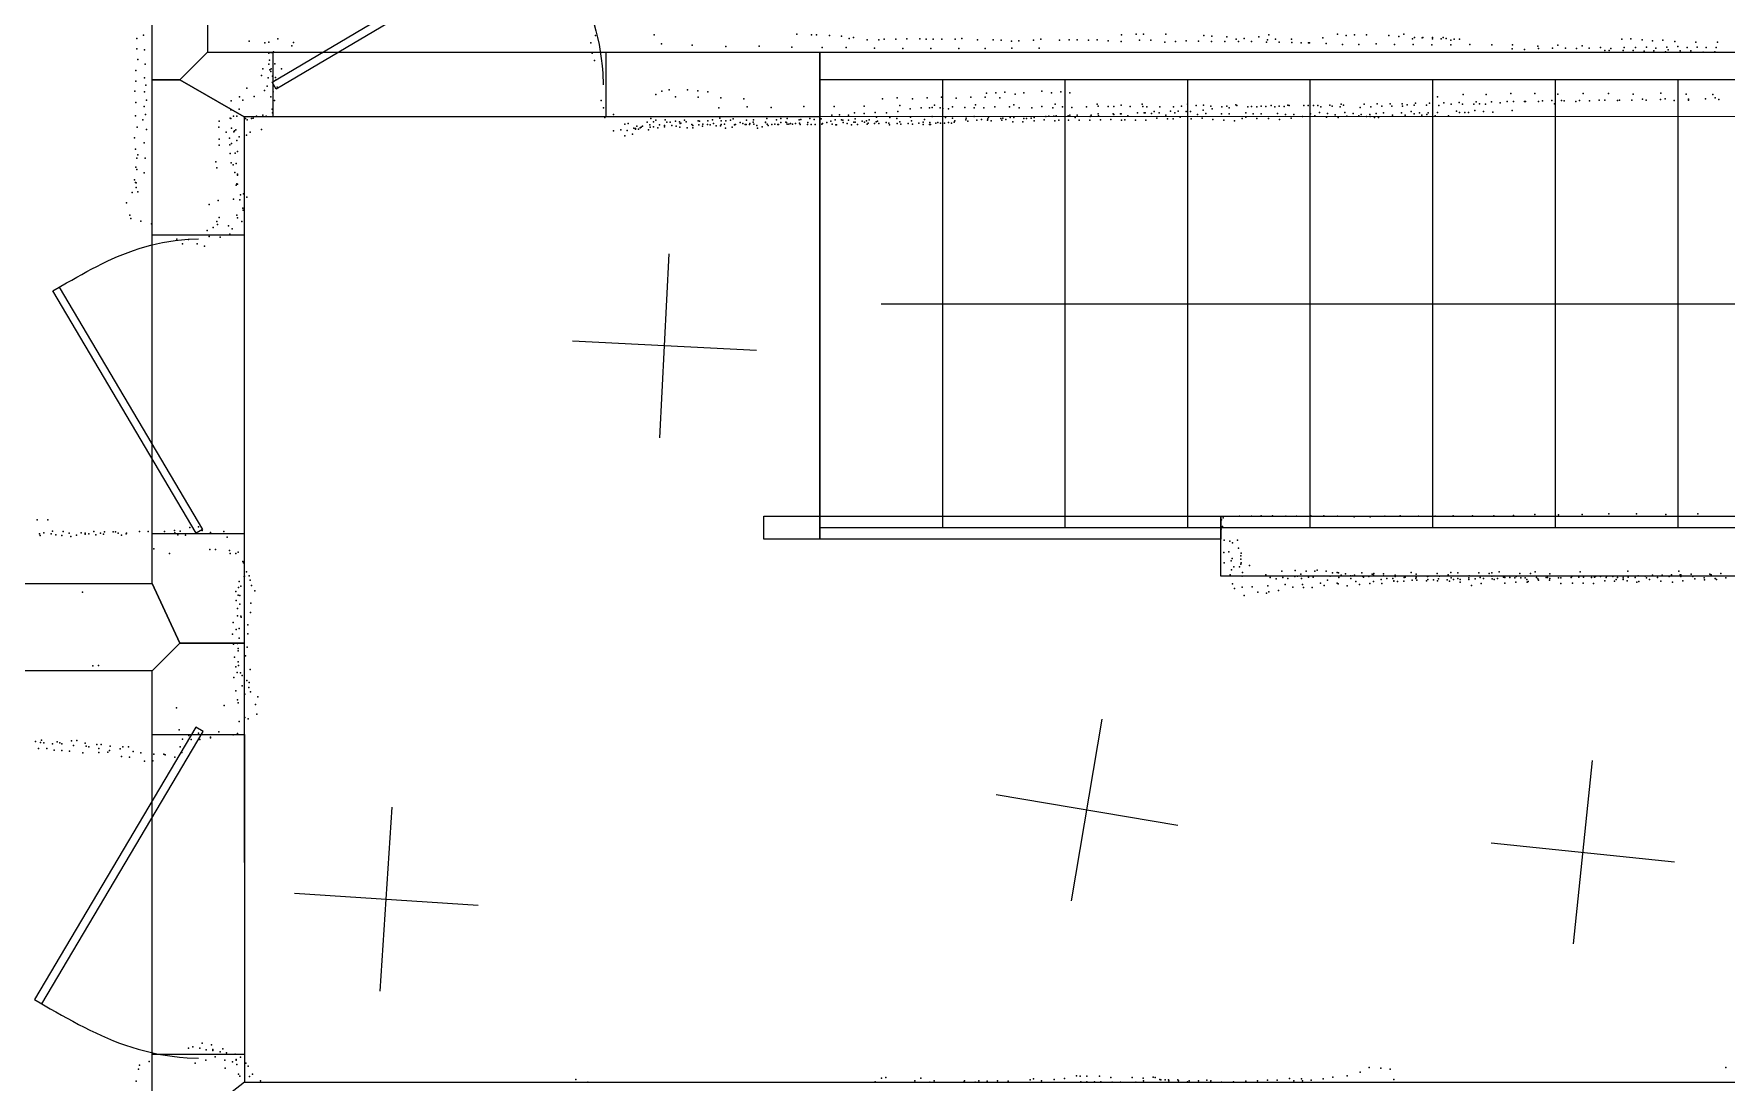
# Model space of a CAD drawing. Header units: millimetres. Extents: x -8477 to 9134, y -9557 to 11037.
# Drawn here: x -3689 to -15, y -584 to 1693 of the extents above; entities that cross this region are included whole.
import ezdxf

# ---------------------------------------------------------------- set-up
doc = ezdxf.new("R2010")
doc.units = ezdxf.units.MM
for name, color, linetype in [('DOORS', 7, 'Continuous'), ('P', 9, 'Continuous'), ('PANOS', 10, 'Continuous'), ('ROOMS', 1, 'Continuous'), ('STRUCTS', 4, 'Continuous'), ('WALLS', 3, 'Continuous')]:
    doc.layers.add(name, color=color, linetype=linetype)

# ---------------------------------------------------------------- blocks, each defined once
blk = doc.blocks.new('1-Standard_3C')
for points in [[(-403.982, 5.64828), (253.382, 394.931), (263.573, 377.722), (-393.791, -11.5606), (-403.982, 5.64828)], [(263.573, 377.722), (275.367, 357.142), (283.15, 343.495), (290.844, 329.879), (298.429, 316.269), (305.882, 302.642), (313.184, 288.973), (320.313, 275.239), (327.249, 261.416), (333.971, 247.479), (340.456, 233.405), (346.686, 219.17), (352.638, 204.75), (358.291, 190.121), (363.626, 175.258), (368.62, 160.139), (373.253, 144.738), (377.503, 129.032), (381.351, 112.998), (384.774, 96.6102), (387.752, 79.8457), (390.265, 62.6802), (392.29, 45.0899), (393.807, 27.0508), (395.085, -0.90191)]]:
    blk.add_lwpolyline(points)

msp = doc.modelspace()

# ---------------------------------------------------------------- linework, layer by layer
at = {"layer": 'DOORS'}
for points in [[(-2447.3, 1512.9), (-3170.1, 1512.9), (-3170.1, 1652.9), (-2447.3, 1652.9), (-2447.3, 1512.9)], [(-3232.5, 1256.6), (-3232.5, 606.6), (-3432.5, 606.6), (-3432.5, 1256.6), (-3232.5, 1256.6)], [(-3232.4, 171.2), (-3232.4, -524.3), (-3432.4, -524.3), (-3432.4, 171.2), (-3232.4, 171.2)]]:
    msp.add_lwpolyline(points, dxfattribs=at)
at = {"layer": 'P'}
for p in [(-2343, 1691), (-2033, 1692), (-2001, 1691), (-1990, 1691), (-1328, 1691), (-1296, 1692), (-1280, 1692), (-1232, 1692), (-1008, 1691), (-859, 1692), (-822, 1691), (-796, 1691), (-715, 1692), (-3466, 1683), (-3466, 1660), (-3451, 1690), (-3449, 1658), (-3222, 1677), (-3188, 1673), (-3179, 1675), (-3169, 1654), (-3160, 1682), (-3129, 1667), (-3126, 1674), (-2480, 1673), (-2470, 1689), (-2327, 1671), (-2260, 1668), (-2187, 1665), (-2115, 1666), (-2044, 1664), (-1978, 1663), (-1962, 1689), (-1936, 1688), (-1926, 1663), (-1919, 1683), (-1910, 1685), (-1880, 1680), (-1864, 1662), (-1855, 1680), (-1843, 1681), (-1818, 1681), (-1803, 1661), (-1794, 1682), (-1766, 1682), (-1752, 1681), (-1742, 1661), (-1737, 1681), (-1718, 1681), (-1689, 1681), (-1681, 1661), (-1675, 1683), (-1641, 1680), (-1624, 1661), (-1607, 1680), (-1589, 1679), (-1567, 1677), (-1566, 1662), (-1551, 1678), (-1519, 1679), (-1507, 1662), (-1503, 1681), (-1463, 1679), (-1442, 1680), (-1424, 1680), (-1400, 1679), (-1381, 1680), (-1357, 1678), (-1329, 1676), (-1289, 1679), (-1264, 1679), (-1234, 1675), (-1211, 1676), (-1188, 1678), (-1161, 1677), (-1149, 1689), (-1133, 1676), (-1132, 1688), (-1104, 1676), (-1099, 1686), (-1079, 1681), (-1074, 1676), (-1062, 1683), (-1046, 1676), (-1030, 1686), (-1013, 1675), (-1011, 1680), (-994, 1681), (-986, 1675), (-959, 1681), (-958, 1674), (-938, 1673), (-922, 1673), (-920, 1673), (-891, 1684), (-884, 1672), (-848, 1670), (-840, 1689), (-813, 1670), (-775, 1671), (-748, 1689), (-735, 1670), (-726, 1687), (-696, 1682), (-695, 1670), (-692, 1685), (-675, 1684), (-674, 1685), (-654, 1669), (-653, 1685), (-653, 1682), (-634, 1682), (-630, 1685), (-623, 1683), (-613, 1679), (-613, 1669), (-606, 1681), (-594, 1681), (-572, 1670), (-524, 1669), (-480, 1660), (-479, 1669), (-453, 1659), (-424, 1666), (-423, 1661), (-392, 1662), (-381, 1668), (-364, 1662), (-340, 1661), (-328, 1667), (-313, 1662), (-288, 1663), (-279, 1657), (-269, 1657), (-266, 1661), (-242, 1681), (-239, 1657), (-237, 1663), (-222, 1682), (-217, 1657), (-212, 1663), (-198, 1680), (-193, 1655), (-188, 1664), (-175, 1678), (-172, 1656), (-168, 1662), (-153, 1679), (-147, 1654), (-144, 1664), (-141, 1658), (-127, 1676), (-120, 1665), (-115, 1656), (-100, 1663), (-92, 1656), (-81, 1675), (-78, 1664), (-59, 1663), (-40, 1654), (-37, 1663), (-34, 1675), (-3464, 1637), (-3448, 1627), (-3192, 1617), (-3179, 1651), (-3179, 1627), (-3178, 1636), (-3175, 1652), (-3174, 1617), (-3173, 1652), (-3166, 1628), (-3152, 1617), (-2477, 1651), (-2472, 1635), (-65, 1653), (-3468, 1613), (-3468, 1590), (-3449, 1597), (-3446, 1581), (-3195, 1602), (-3181, 1597), (-3177, 1615), (-3175, 1611), (-3171, 1601), (-3165, 1598), (-3163, 1593), (-3470, 1568), (-3468, 1544), (-3449, 1567), (-3445, 1549), (-3261, 1547), (-3243, 1556), (-3236, 1549), (-3227, 1575), (-3211, 1557), (-3189, 1570), (-3183, 1579), (-3175, 1556), (-3170, 1567), (-3167, 1548), (-3161, 1577), (-2458, 1548), (-2339, 1561), (-2326, 1568), (-2310, 1571), (-2296, 1556), (-2270, 1571), (-2248, 1569), (-2247, 1555), (-2226, 1567), (-2198, 1554), (-2148, 1552), (-1847, 1552), (-1815, 1554), (-1782, 1552), (-1750, 1554), (-1719, 1555), (-1687, 1553), (-1655, 1555), (-1624, 1555), (-1621, 1564), (-1601, 1565), (-1592, 1554), (-1581, 1566), (-1559, 1562), (-1540, 1565), (-1501, 1568), (-1480, 1565), (-1460, 1567), (-1440, 1565), (-642, 1556), (-595, 1544), (-586, 1561), (-558, 1545), (-536, 1561), (-525, 1545), (-491, 1546), (-483, 1563), (-477, 1546), (-453, 1546), (-451, 1546), (-431, 1563), (-423, 1546), (-414, 1547), (-394, 1548), (-381, 1562), (-373, 1548), (-367, 1547), (-342, 1546), (-334, 1548), (-326, 1563), (-312, 1547), (-291, 1549), (-279, 1549), (-271, 1563), (-251, 1548), (-247, 1549), (-220, 1549), (-217, 1562), (-197, 1551), (-189, 1549), (-158, 1550), (-157, 1564), (-148, 1552), (-128, 1548), (-102, 1562), (-97, 1551), (-97, 1549), (-60, 1552), (-44, 1561), (-39, 1554), (-31, 1550), (-3469, 1515), (-3450, 1535), (-3447, 1518), (-3263, 1510), (-3262, 1528), (-3262, 1509), (-3256, 1514), (-3249, 1514), (-3244, 1529), (-3230, 1509), (-3217, 1509), (-3213, 1510), (-3206, 1514), (-3192, 1516), (-3185, 1514), (-3172, 1529), (-3171, 1521), (-2453, 1532), (-2450, 1511), (-2431, 1518), (-2350, 1509), (-2202, 1532), (-2200, 1510), (-2171, 1508), (-2141, 1534), (-2098, 1509), (-2089, 1533), (-2068, 1509), (-2054, 1509), (-2024, 1507), (-2018, 1535), (-2005, 1509), (-1995, 1507), (-1983, 1511), (-1980, 1508), (-1957, 1516), (-1952, 1535), (-1940, 1517), (-1921, 1516), (-1908, 1521), (-1906, 1508), (-1887, 1536), (-1887, 1520), (-1863, 1522), (-1860, 1512), (-1838, 1521), (-1831, 1511), (-1816, 1509), (-1814, 1524), (-1809, 1537), (-1787, 1530), (-1786, 1512), (-1763, 1532), (-1756, 1507), (-1745, 1532), (-1739, 1533), (-1739, 1513), (-1734, 1538), (-1722, 1532), (-1716, 1531), (-1710, 1511), (-1704, 1530), (-1695, 1534), (-1695, 1510), (-1668, 1533), (-1665, 1510), (-1648, 1532), (-1648, 1513), (-1645, 1539), (-1632, 1507), (-1627, 1532), (-1618, 1508), (-1617, 1512), (-1603, 1534), (-1590, 1509), (-1586, 1510), (-1579, 1507), (-1571, 1534), (-1570, 1511), (-1562, 1539), (-1562, 1511), (-1550, 1532), (-1540, 1509), (-1534, 1509), (-1524, 1510), (-1523, 1532), (-1518, 1511), (-1501, 1535), (-1492, 1513), (-1486, 1514), (-1477, 1532), (-1475, 1514), (-1472, 1540), (-1470, 1515), (-1456, 1534), (-1444, 1515), (-1440, 1516), (-1436, 1533), (-1429, 1511), (-1424, 1516), (-1404, 1534), (-1396, 1513), (-1394, 1516), (-1381, 1540), (-1379, 1536), (-1379, 1519), (-1378, 1515), (-1357, 1535), (-1351, 1507), (-1346, 1519), (-1345, 1535), (-1345, 1518), (-1330, 1519), (-1329, 1538), (-1329, 1519), (-1314, 1515), (-1309, 1535), (-1293, 1521), (-1283, 1540), (-1282, 1535), (-1279, 1521), (-1277, 1521), (-1273, 1534), (-1263, 1520), (-1257, 1524), (-1251, 1510), (-1246, 1521), (-1245, 1534), (-1232, 1516), (-1228, 1508), (-1222, 1525), (-1216, 1508), (-1215, 1534), (-1212, 1521), (-1205, 1525), (-1201, 1512), (-1198, 1536), (-1188, 1524), (-1185, 1540), (-1178, 1524), (-1177, 1508), (-1166, 1537), (-1163, 1518), (-1153, 1510), (-1151, 1527), (-1150, 1538), (-1145, 1520), (-1134, 1536), (-1131, 1530), (-1130, 1507), (-1111, 1519), (-1110, 1534), (-1099, 1536), (-1094, 1532), (-1094, 1519), (-1080, 1539), (-1078, 1537), (-1066, 1509), (-1058, 1521), (-1058, 1512), (-1054, 1534), (-1046, 1535), (-1042, 1519), (-1034, 1534), (-1034, 1509), (-1025, 1536), (-1025, 1519), (-1015, 1535), (-1009, 1509), (-1003, 1537), (-995, 1534), (-989, 1520), (-986, 1536), (-985, 1507), (-975, 1535), (-972, 1518), (-967, 1538), (-964, 1537), (-960, 1510), (-954, 1518), (-935, 1513), (-932, 1537), (-923, 1537), (-918, 1519), (-911, 1537), (-908, 1515), (-902, 1537), (-898, 1522), (-895, 1534), (-883, 1512), (-881, 1520), (-876, 1538), (-871, 1536), (-864, 1517), (-858, 1511), (-853, 1534), (-851, 1540), (-846, 1538), (-843, 1522), (-839, 1514), (-825, 1520), (-813, 1515), (-810, 1533), (-808, 1518), (-801, 1540), (-796, 1513), (-789, 1518), (-788, 1513), (-787, 1534), (-779, 1511), (-775, 1520), (-773, 1541), (-770, 1511), (-763, 1536), (-759, 1521), (-745, 1541), (-741, 1536), (-740, 1516), (-720, 1521), (-719, 1541), (-718, 1536), (-712, 1516), (-708, 1539), (-699, 1524), (-693, 1538), (-693, 1519), (-690, 1542), (-681, 1521), (-676, 1516), (-666, 1538), (-665, 1518), (-662, 1521), (-659, 1542), (-647, 1515), (-642, 1522), (-639, 1537), (-628, 1543), (-618, 1515), (-612, 1540), (-601, 1525), (-594, 1522), (-588, 1540), (-583, 1522), (-575, 1522), (-563, 1540), (-561, 1526), (-551, 1541), (-542, 1524), (-538, 1540), (-522, 1523), (-506, 1543), (-480, 1526), (-388, 1541), (-3465, 1490), (-3453, 1506), (-3445, 1485), (-3288, 1490), (-3287, 1503), (-3272, 1479), (-3260, 1488), (-3255, 1480), (-3254, 1482), (-3251, 1484), (-3228, 1473), (-3226, 1506), (-3220, 1479), (-3195, 1485), (-2431, 1482), (-2415, 1484), (-2415, 1484), (-2406, 1497), (-2406, 1471), (-2401, 1483), (-2399, 1498), (-2390, 1475), (-2387, 1488), (-2383, 1487), (-2383, 1486), (-2380, 1492), (-2377, 1486), (-2373, 1489), (-2371, 1490), (-2368, 1492), (-2358, 1501), (-2355, 1484), (-2355, 1484), (-2352, 1495), (-2351, 1490), (-2344, 1502), (-2344, 1491), (-2339, 1505), (-2335, 1489), (-2331, 1495), (-2320, 1494), (-2320, 1491), (-2319, 1506), (-2315, 1501), (-2308, 1501), (-2304, 1494), (-2296, 1503), (-2295, 1492), (-2288, 1502), (-2287, 1490), (-2286, 1498), (-2285, 1499), (-2277, 1505), (-2273, 1502), (-2271, 1489), (-2261, 1496), (-2259, 1494), (-2259, 1489), (-2247, 1504), (-2246, 1495), (-2244, 1503), (-2238, 1492), (-2237, 1497), (-2227, 1496), (-2226, 1504), (-2221, 1495), (-2216, 1506), (-2214, 1498), (-2208, 1493), (-2199, 1493), (-2197, 1504), (-2197, 1496), (-2190, 1497), (-2188, 1488), (-2187, 1504), (-2177, 1505), (-2173, 1490), (-2168, 1495), (-2167, 1496), (-2166, 1496), (-2156, 1500), (-2150, 1498), (-2145, 1496), (-2143, 1496), (-2142, 1505), (-2136, 1496), (-2135, 1498), (-2128, 1501), (-2127, 1506), (-2126, 1497), (-2120, 1494), (-2118, 1488), (-2108, 1491), (-2101, 1501), (-2101, 1500), (-2097, 1497), (-2095, 1494), (-2087, 1496), (-2081, 1497), (-2077, 1506), (-2074, 1496), (-2073, 1496), (-2068, 1500), (-2057, 1501), (-2055, 1500), (-2054, 1497), (-2050, 1497), (-2047, 1498), (-2042, 1497), (-2036, 1498), (-2028, 1506), (-2027, 1499), (-2026, 1496), (-2010, 1496), (-2009, 1500), (-2002, 1496), (-1993, 1496), (-1983, 1500), (-1979, 1497), (-1977, 1498), (-1968, 1500), (-1959, 1503), (-1956, 1497), (-1950, 1506), (-1948, 1495), (-1947, 1495), (-1936, 1506), (-1933, 1505), (-1932, 1500), (-1924, 1498), (-1921, 1505), (-1914, 1495), (-1909, 1501), (-1906, 1501), (-1901, 1496), (-1891, 1503), (-1886, 1501), (-1882, 1504), (-1880, 1497), (-1878, 1499), (-1876, 1506), (-1864, 1498), (-1861, 1502), (-1858, 1503), (-1855, 1498), (-1839, 1500), (-1833, 1499), (-1832, 1495), (-1815, 1498), (-1809, 1502), (-1807, 1497), (-1791, 1498), (-1784, 1504), (-1782, 1497), (-1768, 1499), (-1759, 1501), (-1759, 1496), (-1745, 1496), (-1744, 1500), (-1743, 1496), (-1731, 1499), (-1727, 1500), (-1721, 1499), (-1712, 1499), (-1704, 1500), (-1697, 1499), (-1691, 1501), (-1690, 1504), (-1666, 1506), (-1662, 1503), (-1642, 1505), (-1619, 1505), (-1611, 1504), (-1588, 1505), (-1564, 1502), (-1542, 1502), (-1518, 1504), (-1496, 1506), (-1473, 1504), (-1464, 1505), (-1443, 1505), (-1420, 1505), (-1397, 1505), (-1374, 1506), (-1328, 1505), (-1321, 1506), (-1298, 1505), (-1275, 1505), (-1106, 1505), (-1083, 1504), (-3471, 1467), (-3469, 1442), (-3450, 1456), (-3287, 1464), (-3287, 1451), (-3265, 1466), (-3264, 1452), (-3263, 1433), (-3260, 1455), (-3252, 1434), (-3249, 1461), (-3247, 1437), (-3244, 1469), (-3468, 1403), (-3466, 1423), (-3466, 1398), (-3464, 1430), (-3448, 1423), (-3294, 1415), (-3292, 1402), (-3261, 1413), (-3257, 1408), (-3250, 1411), (-3471, 1376), (-3469, 1370), (-3467, 1369), (-3450, 1391), (-3253, 1392), (-3250, 1364), (-3249, 1367), (-3247, 1388), (-3247, 1386), (-3247, 1366), (-3488, 1326), (-3476, 1348), (-3467, 1359), (-3464, 1350), (-3289, 1331), (-3256, 1334), (-3242, 1332), (-3241, 1343), (-3234, 1345), (-3227, 1338), (-3481, 1299), (-3479, 1292), (-3457, 1286), (-3309, 1322), (-3287, 1294), (-3249, 1299), (-3247, 1293), (-3236, 1314), (-3235, 1310), (-3434, 1280), (-3313, 1266), (-3309, 1253), (-3300, 1272), (-3292, 1285), (-3291, 1279), (-3285, 1251), (-3267, 1276), (-3264, 1258), (-3259, 1269), (-3238, 1285), (-3379, 1247), (-3367, 1237), (-3354, 1246), (-3335, 1237), (-3319, 1232), (-3682, 637), (-3659, 637), (-1111, 637), (-1107, 642), (-1072, 645), (-1046, 645), (-1025, 646), (-1000, 646), (-971, 645), (-948, 645), (-917, 646), (-889, 646), (-859, 645), (-823, 644), (-788, 644), (-756, 645), (-723, 646), (-683, 645), (-647, 645), (-608, 646), (-566, 646), (-520, 646), (-477, 647), (-431, 649), (-379, 648), (-328, 649), (-270, 650), (-210, 650), (-146, 649), (-77, 650), (-3677, 607), (-3676, 603), (-3668, 609), (-3652, 607), (-3649, 613), (-3642, 605), (-3629, 603), (-3626, 612), (-3613, 608), (-3609, 601), (-3597, 604), (-3587, 609), (-3578, 608), (-3578, 606), (-3570, 607), (-3559, 612), (-3555, 605), (-3545, 608), (-3538, 606), (-3536, 611), (-3517, 611), (-3512, 611), (-3506, 608), (-3499, 604), (-3489, 607), (-3488, 608), (-3460, 612), (-3441, 612), (-3406, 612), (-3384, 614), (-3383, 609), (-3377, 605), (-3372, 613), (-3360, 604), (-3351, 621), (-3332, 622), (-3324, 614), (-3306, 610), (-3277, 612), (-3270, 600), (-1112, 617), (-1109, 623), (-1105, 593), (-1093, 591), (-1076, 593), (-3429, 574), (-3395, 564), (-3307, 573), (-3295, 573), (-3265, 571), (-3263, 564), (-3251, 564), (-3246, 567), (-1106, 566), (-1095, 568), (-1088, 553), (-1087, 587), (-1074, 576), (-1069, 559), (-1069, 552), (-1068, 565), (-3236, 547), (-3234, 544), (-3232, 515), (-3228, 524), (-3222, 516), (-1105, 544), (-1092, 518), (-1090, 548), (-1089, 529), (-1084, 535), (-1072, 535), (-1069, 541), (-1068, 544), (-1066, 515), (-1065, 523), (-1050, 538), (-1015, 518), (-980, 526), (-951, 527), (-946, 515), (-939, 519), (-927, 526), (-908, 526), (-903, 528), (-884, 526), (-875, 515), (-870, 522), (-860, 523), (-857, 522), (-851, 517), (-842, 520), (-831, 516), (-827, 516), (-822, 517), (-806, 522), (-805, 515), (-784, 519), (-781, 517), (-780, 521), (-759, 520), (-759, 516), (-734, 517), (-699, 523), (-688, 519), (-662, 515), (-643, 521), (-638, 515), (-619, 518), (-613, 523), (-598, 522), (-573, 516), (-552, 522), (-530, 521), (-524, 522), (-524, 515), (-508, 524), (-463, 521), (-440, 521), (-430, 524), (-398, 520), (-332, 524), (-274, 515), (-239, 515), (-229, 526), (-206, 516), (-191, 515), (-175, 517), (-154, 517), (-134, 518), (-118, 526), (-115, 518), (-114, 518), (-91, 519), (-51, 519), (-48, 518), (-27, 521), (-3584, 480), (-3251, 482), (-3245, 490), (-3244, 503), (-3240, 493), (-3233, 514), (-3220, 506), (-3217, 495), (-3210, 483), (-1087, 498), (-1083, 488), (-1066, 491), (-1044, 492), (-1032, 480), (-1013, 478), (-1010, 494), (-1008, 481), (-1005, 512), (-992, 509), (-987, 484), (-978, 512), (-973, 497), (-967, 510), (-956, 491), (-952, 514), (-937, 510), (-935, 497), (-933, 490), (-922, 513), (-914, 490), (-912, 513), (-896, 500), (-888, 495), (-881, 506), (-860, 500), (-858, 498), (-856, 512), (-838, 494), (-830, 510), (-819, 503), (-811, 497), (-803, 513), (-791, 514), (-789, 499), (-781, 503), (-764, 508), (-763, 499), (-752, 510), (-739, 510), (-737, 505), (-737, 504), (-734, 514), (-729, 503), (-715, 504), (-714, 512), (-712, 513), (-697, 506), (-689, 510), (-688, 513), (-687, 506), (-666, 505), (-664, 514), (-663, 508), (-651, 507), (-642, 505), (-640, 509), (-621, 507), (-616, 504), (-612, 511), (-607, 508), (-598, 510), (-593, 508), (-593, 502), (-574, 511), (-574, 508), (-568, 495), (-560, 509), (-549, 512), (-547, 499), (-542, 510), (-523, 509), (-519, 508), (-512, 510), (-499, 513), (-496, 512), (-496, 500), (-485, 512), (-474, 511), (-472, 502), (-471, 514), (-461, 511), (-452, 511), (-448, 508), (-447, 502), (-445, 503), (-427, 512), (-424, 509), (-423, 506), (-406, 512), (-403, 512), (-399, 506), (-398, 510), (-379, 511), (-374, 511), (-374, 499), (-352, 512), (-351, 514), (-350, 514), (-349, 500), (-335, 513), (-326, 500), (-325, 513), (-308, 512), (-303, 499), (-301, 513), (-299, 514), (-288, 514), (-279, 505), (-276, 512), (-261, 514), (-258, 504), (-254, 508), (-251, 512), (-239, 511), (-239, 508), (-230, 505), (-228, 513), (-213, 512), (-209, 502), (-205, 503), (-188, 511), (-182, 508), (-164, 512), (-157, 504), (-139, 514), (-132, 502), (-114, 514), (-109, 505), (-88, 514), (-83, 509), (-63, 511), (-62, 507), (-39, 510), (-36, 508), (-16, 511), (-3250, 462), (-3247, 445), (-3246, 474), (-3242, 473), (-3242, 454), (-3218, 456), (-1062, 473), (-3257, 414), (-3247, 429), (-3240, 428), (-3239, 426), (-3225, 409), (-3219, 436), (-3258, 389), (-3250, 399), (-3247, 369), (-3244, 401), (-3244, 380), (-3225, 390), (-3256, 367), (-3254, 339), (-3246, 358), (-3246, 353), (-3230, 342), (-3226, 361), (-3561, 320), (-3549, 321), (-3255, 295), (-3251, 318), (-3248, 306), (-3246, 329), (-3245, 321), (-3241, 305), (-3237, 299), (-3220, 312), (-3251, 266), (-3237, 277), (-3231, 259), (-3227, 288), (-3223, 273), (-3222, 284), (-3219, 264), (-3380, 229), (-3276, 234), (-3247, 246), (-3246, 240), (-3208, 236), (-3203, 253), (-3244, 199), (-3231, 208), (-3224, 205), (-3205, 215), (-3686, 156), (-3675, 154), (-3673, 159), (-3668, 153), (-3649, 151), (-3639, 155), (-3633, 153), (-3629, 151), (-3608, 157), (-3603, 147), (-3596, 158), (-3578, 152), (-3553, 149), (-3543, 149), (-3374, 181), (-3367, 161), (-3353, 169), (-3348, 160), (-3332, 174), (-3329, 160), (-3306, 165), (-3306, 164), (-3288, 177), (-3257, 170), (-3247, 173), (-3679, 141), (-3661, 141), (-3645, 137), (-3629, 136), (-3612, 135), (-3583, 131), (-3576, 146), (-3570, 144), (-3548, 141), (-3548, 132), (-3529, 133), (-3525, 136), (-3524, 146), (-3502, 140), (-3499, 123), (-3496, 144), (-3484, 144), (-3482, 122), (-3474, 134), (-3457, 131), (-3449, 113), (-3431, 114), (-3429, 128), (-3407, 128), (-3404, 127), (-3383, 122), (-3372, 144), (-3368, 132), (-3354, -510), (-3344, -507), (-3329, -510), (-3324, -499), (-3315, -514), (-3304, -503), (-3301, -513), (-3279, -512), (-3460, -547), (-3439, -539), (-3339, -543), (-3316, -536), (-3301, -515), (-3296, -529), (-3285, -518), (-3275, -536), (-3271, -520), (-3258, -540), (-3252, -523), (-3250, -535), (-3250, -536), (-3249, -546), (-3241, -530), (-3229, -543), (-3224, -549), (-3467, -582), (-3462, -556), (-3274, -554), (-3245, -567), (-3242, -571), (-3221, -572), (-3215, -567), (-3197, -581), (-2513, -578), (-2487, -584), (-1863, -583), (-1849, -575), (-1840, -574), (-1777, -581), (-1764, -575), (-1744, -584), (-1735, -581), (-1671, -584), (-1669, -581), (-1646, -584), (-1638, -581), (-1620, -582), (-1597, -581), (-1574, -582), (-1526, -579), (-1519, -577), (-1502, -581), (-1474, -578), (-1452, -576), (-1426, -570), (-1418, -571), (-1416, -583), (-1403, -571), (-1403, -583), (-1387, -583), (-1376, -571), (-1373, -583), (-1351, -574), (-1348, -584), (-1330, -584), (-1305, -574), (-1297, -584), (-1281, -575), (-1280, -581), (-1259, -573), (-1255, -574), (-1245, -578), (-1243, -579), (-1233, -579), (-1226, -579), (-1225, -581), (-1206, -579), (-1204, -581), (-1185, -583), (-1181, -581), (-1161, -581), (-1143, -580), (-1135, -584), (-1134, -581), (-1111, -584), (-1085, -583), (-1058, -582), (-1033, -581), (-1011, -580), (-990, -580), (-963, -576), (-954, -581), (-937, -577), (-935, -581), (-916, -580), (-890, -577), (-869, -573), (-838, -570), (-810, -562), (-790, -552), (-765, -554), (-745, -556), (-737, -578), (-16, -552)]:
    msp.add_point(p, dxfattribs=at)
at = {"layer": 'PANOS'}
for points in [[(-2330.3, 815.6), (-2310.3, 1215.1)], [(-2120.6, 1005.4), (-2520.1, 1025.3)], [(-1436.6, -190.3), (-1370, 204.1)], [(-346.9, -283.6), (-305.8, 114.3)], [(-1206.1, -26.5), (-1600.5, 40.2)], [(-2937.2, -386.1), (-2911.2, 13)], [(-525.3, -64.1), (-127.4, -105.2)], [(-3123.8, -173.5), (-2724.6, -199.6)]]:
    msp.add_lwpolyline(points, dxfattribs=at)
at = {"layer": 'ROOMS'}
for points in [[(-1983.1, 1652.9), (943.8, 1653), (2868.7, 1653), (2868.6, 5693.7), (-2541.9, 5693.7), (-2541.7, 3811.8), (-2541.7, 3811.8), (-2541.7, 2566.7), (-3312.5, 2566.7), (-3312.5, 1652.9), (-1983.1, 1652.9)], [(-6829.7, 499.3), (-3432.5, 499.2), (-3432.5, 1592.9), (-3432.5, 2626.7), (-3432.5, 3751.8), (-3930, 3751.8), (-6829.7, 3751.9), (-6829.7, 499.3)], [(-1746.4, -584.1), (-873.9, -584.2), (244.6, -584.2), (244.6, 515.3), (-1112.3, 515.3), (-1112.3, 595.3), (-1983.1, 595.3), (-2104.7, 595.3), (-2104.7, 645.3), (-1983.1, 645.3), (-1983.1, 1512.9), (-3232.5, 1512.9), (-3232.5, 369.2), (-3232.5, 369.2), (-3232.4, -584.1), (-1746.4, -584.1)], [(783.8, 645.3), (783.8, 1513), (-1983.1, 1512.9), (-1983.1, 645.3), (-1112.3, 645.3), (304.6, 645.3), (783.8, 645.3)], [(-3432.4, -3789.3), (-3432.4, -694.1), (-3432.4, -694.1), (-3432.4, 309.2), (-6829.7, 309.3), (-6829.7, -3789.3), (-3432.4, -3789.3)]]:
    msp.add_lwpolyline(points, close=True, dxfattribs=at)
at = {"layer": 'STRUCTS'}
for points in [[(-1983.1, 1593), (-1983.1, 620.3)], [(943.8, 1593), (-1983.1, 1593)], [(-1717, 1593), (-1717, 620.3)], [(-1450.9, 1593), (-1450.9, 620.3)], [(-1184.9, 1593), (-1184.9, 620.3)], [(-918.8, 1593), (-918.8, 620.3)], [(-652.7, 1593), (-652.7, 620.3)], [(-386.6, 1593), (-386.6, 620.3)], [(-120.5, 1593), (-120.5, 620.3)], [(-1850.1, 1106.6), (-1717, 1106.6)], [(-1717, 1106.6), (-1450.9, 1106.6)], [(-1450.9, 1106.6), (-1184.9, 1106.6)], [(-1184.9, 1106.6), (-918.8, 1106.6)], [(-918.8, 1106.6), (-652.7, 1106.6)], [(-652.7, 1106.6), (-386.6, 1106.6)], [(-386.6, 1106.6), (-120.5, 1106.6)], [(-120.5, 1106.6), (145.5, 1106.6)], [(-1983.1, 620.3), (943.8, 620.3)]]:
    msp.add_lwpolyline(points, dxfattribs=at)
at = {"layer": 'WALLS'}
for points in [[(-3312.5, 2566.7), (-3312.5, 1652.9), (-3372.5, 1592.9), (-3432.5, 1592.9), (-3432.5, 2626.7), (-3372.5, 2626.7), (-3312.5, 2566.7)], [(-1983.1, 1512.9), (-3232.5, 1512.9), (-3372.5, 1592.9), (-3312.5, 1652.9), (-1983.1, 1652.9), (-1983.1, 1592.9), (-1983.1, 1512.9)], [(783.8, 1513), (-1983.1, 1512.9), (-1983.1, 1592.9), (-1983.1, 1652.9), (943.8, 1653), (943.8, 1593), (783.8, 1513)], [(-3232.5, 1512.9), (-3232.5, 369.2), (-3372.5, 369.2), (-3432.5, 499.2), (-3432.5, 1592.9), (-3372.5, 1592.9), (-3232.5, 1512.9)], [(-1983.1, 595.3), (-2104.7, 595.3), (-2104.7, 620.3), (-2104.7, 645.3), (-1983.1, 645.3), (-1983.1, 620.3), (-1983.1, 595.3)], [(-1112.3, 595.3), (-1983.1, 595.3), (-1983.1, 620.3), (-1983.1, 645.3), (-1112.3, 645.3), (-1112.3, 620.3), (-1112.3, 595.3)], [(244.6, 515.3), (-1112.3, 515.3), (-1112.3, 620.3), (-1112.3, 645.3), (304.6, 645.3), (304.6, 620.3), (244.6, 515.3)], [(-3432.4, 309.2), (-6829.7, 309.3), (-6931.2, 369.3), (-6829.7, 499.3), (-3432.5, 499.2), (-3372.5, 369.2), (-3432.4, 309.2)], [(-3232.5, 369.2), (-3232.4, -584.1), (-3372.4, -694.1), (-3432.4, -694.1), (-3432.4, 309.2), (-3372.5, 369.2), (-3232.5, 369.2)]]:
    msp.add_lwpolyline(points, dxfattribs=at)

# ---------------------------------------------------------------- block references
at = {"layer": 'DOORS'}
for p, xscale, yscale, rotation in [((-2808.7, 1582.9), -0.9, -0.9, 180), ((-3332.5, 931.6), -0.8, -0.8, 270), ((-3332.4, -176.6), 0.9, -0.9, 270)]:
    msp.add_blockref('1-Standard_3C', p, dxfattribs=dict(at, xscale=xscale, yscale=yscale, rotation=rotation))

doc.saveas('drawing.dxf')
